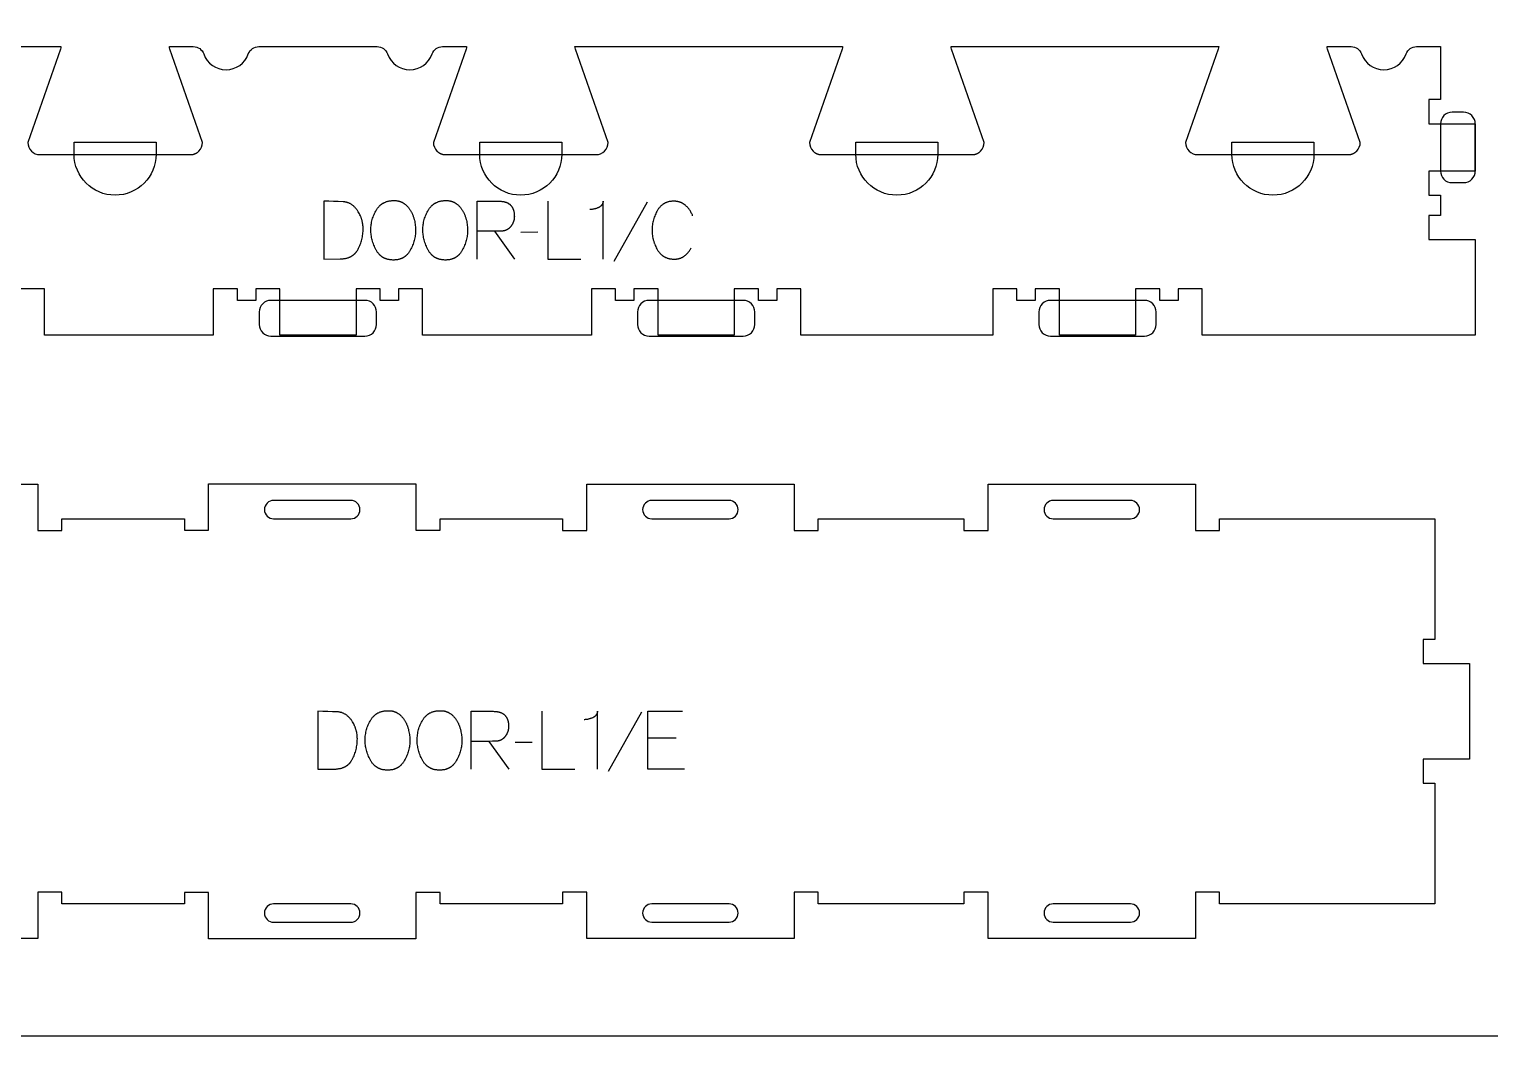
# Model space of a CAD drawing. Extents: x 0 to 4485, y 0 to 8771.
# Drawn here: x 844 to 1600, y 3763 to 4284 of the extents above; entities that cross this region are included whole.
import ezdxf

# ---------------------------------------------------------------- set-up
doc = ezdxf.new("R2010")
doc.units = 0
for name, color, linetype in [('0_SHEET_SPRUCEPLY_2440X122', 1, 'CONTINUOUS'), ('1_ANYTOOL_1MMDEEP_LABELS_S', 2, 'CONTINUOUS'), ('3_ANYTOOL_CUTTHROUGH_INSID', 4, 'CONTINUOUS'), ('4_ANYTOOL_CUTTHROUGH_OUTSI', 5, 'CONTINUOUS'), ('5_ANYTOOL_HALF_MILL_9MM_IN', 3, 'CONTINUOUS')]:
    doc.layers.add(name, color=color, linetype=linetype)

msp = doc.modelspace()

# ---------------------------------------------------------------- linework, layer by layer
at = {"layer": '0_SHEET_SPRUCEPLY_2440X122'}
msp.add_lwpolyline([(371.7, 4982.59), (371.7, 3762.59), (2811.7, 3762.59), (2811.7, 4982.59)], close=True, dxfattribs=at)
at = {"layer": '1_ANYTOOL_1MMDEEP_LABELS_S', "color": 2}
for points in [[(996.21, 4195.02), (996.21, 4165.02), (1004.74, 4165.11), (1005.15, 4165.12), (1005.55, 4165.14), (1005.95, 4165.17), (1006.34, 4165.21), (1006.72, 4165.26), (1007.09, 4165.31), (1007.45, 4165.38), (1007.81, 4165.46), (1008.16, 4165.54), (1008.5, 4165.64), (1008.83, 4165.74), (1009.15, 4165.86), (1009.47, 4165.98), (1009.63, 4166.04), (1009.78, 4166.11), (1009.93, 4166.18), (1010.08, 4166.26), (1010.23, 4166.33), (1010.37, 4166.41), (1010.52, 4166.49), (1010.66, 4166.57), (1010.8, 4166.65), (1010.94, 4166.74), (1011.07, 4166.83), (1011.21, 4166.92), (1011.34, 4167.01), (1011.47, 4167.11), (1011.6, 4167.21), (1011.72, 4167.31), (1011.85, 4167.41), (1011.97, 4167.52), (1012.09, 4167.63), (1012.21, 4167.74), (1012.32, 4167.85), (1012.44, 4167.96), (1012.55, 4168.08), (1012.66, 4168.2), (1012.77, 4168.32), (1012.87, 4168.45), (1012.98, 4168.57), (1013.08, 4168.7), (1013.18, 4168.83), (1013.28, 4168.97), (1013.38, 4169.1), (1013.47, 4169.24), (1013.65, 4169.53), (1013.83, 4169.82), (1014, 4170.12), (1014.31, 4170.74), (1014.61, 4171.37), (1014.88, 4172), (1015.14, 4172.63), (1015.37, 4173.28), (1015.59, 4173.92), (1015.78, 4174.58), (1015.96, 4175.24), (1016.11, 4175.9), (1016.24, 4176.57), (1016.35, 4177.25), (1016.45, 4177.93), (1016.52, 4178.61), (1016.57, 4179.31), (1016.6, 4180.01), (1016.61, 4180.71), (1016.6, 4181.31), (1016.57, 4181.9), (1016.52, 4182.48), (1016.45, 4183.06), (1016.37, 4183.64), (1016.32, 4183.92), (1016.26, 4184.2), (1016.2, 4184.48), (1016.13, 4184.76), (1016.06, 4185.04), (1015.99, 4185.32), (1015.91, 4185.59), (1015.82, 4185.87), (1015.73, 4186.14), (1015.64, 4186.41), (1015.54, 4186.68), (1015.43, 4186.95), (1015.33, 4187.21), (1015.21, 4187.48), (1014.97, 4188), (1014.71, 4188.52), (1014.43, 4189.03), (1014.12, 4189.54), (1013.93, 4189.85), (1013.73, 4190.14), (1013.53, 4190.43), (1013.33, 4190.71), (1013.12, 4190.98), (1012.91, 4191.24), (1012.69, 4191.49), (1012.47, 4191.73), (1012.25, 4191.96), (1012.03, 4192.18), (1011.8, 4192.4), (1011.57, 4192.6), (1011.33, 4192.8), (1011.09, 4192.98), (1010.85, 4193.16), (1010.6, 4193.33), (1010.36, 4193.48), (1010.1, 4193.63), (1009.85, 4193.77), (1009.59, 4193.9), (1009.33, 4194.02), (1009.06, 4194.14), (1008.79, 4194.24), (1008.52, 4194.33), (1008.24, 4194.42), (1007.96, 4194.49), (1007.68, 4194.56), (1007.4, 4194.61), (1007.11, 4194.66), (1006.81, 4194.7), (1006.52, 4194.73), (1006.22, 4194.75), (1003.78, 4194.85), (1001.3, 4194.93), (998.78, 4194.99)], [(1032.68, 4195.37), (1033.05, 4195.36), (1033.42, 4195.34), (1033.77, 4195.32), (1034.13, 4195.28), (1034.3, 4195.25), (1034.47, 4195.22), (1034.64, 4195.19), (1034.8, 4195.16), (1034.97, 4195.12), (1035.13, 4195.08), (1035.3, 4195.04), (1035.46, 4195), (1035.61, 4194.95), (1035.77, 4194.9), (1035.93, 4194.85), (1036.08, 4194.79), (1036.23, 4194.73), (1036.38, 4194.67), (1036.53, 4194.6), (1036.68, 4194.54), (1036.82, 4194.47), (1036.96, 4194.39), (1037.1, 4194.32), (1037.24, 4194.24), (1037.38, 4194.15), (1037.52, 4194.07), (1037.65, 4193.98), (1037.78, 4193.89), (1038.04, 4193.7), (1038.29, 4193.51), (1038.54, 4193.31), (1038.78, 4193.1), (1039.02, 4192.89), (1039.25, 4192.67), (1039.48, 4192.44), (1039.69, 4192.21), (1039.91, 4191.98), (1040.11, 4191.73), (1040.31, 4191.48), (1040.51, 4191.23), (1040.7, 4190.96), (1040.88, 4190.69), (1041.06, 4190.42), (1041.23, 4190.14), (1041.4, 4189.85), (1041.56, 4189.56), (1041.71, 4189.27), (1041.86, 4188.97), (1042, 4188.67), (1042.14, 4188.37), (1042.27, 4188.06), (1042.4, 4187.75), (1042.52, 4187.43), (1042.63, 4187.12), (1042.74, 4186.79), (1042.85, 4186.47), (1042.94, 4186.14), (1043.04, 4185.8), (1043.12, 4185.47), (1043.2, 4185.12), (1043.35, 4184.44), (1043.47, 4183.77), (1043.58, 4183.1), (1043.67, 4182.44), (1043.74, 4181.78), (1043.79, 4181.13), (1043.81, 4180.49), (1043.82, 4179.85), (1043.81, 4179.22), (1043.78, 4178.58), (1043.73, 4177.94), (1043.65, 4177.3), (1043.55, 4176.67), (1043.44, 4176.03), (1043.3, 4175.39), (1043.13, 4174.75), (1042.95, 4174.12), (1042.74, 4173.48), (1042.52, 4172.84), (1042.27, 4172.2), (1042, 4171.57), (1041.71, 4170.93), (1041.39, 4170.29), (1041.06, 4169.65), (1040.88, 4169.34), (1040.7, 4169.04), (1040.51, 4168.74), (1040.32, 4168.46), (1040.12, 4168.18), (1039.91, 4167.92), (1039.7, 4167.67), (1039.48, 4167.42), (1039.37, 4167.3), (1039.25, 4167.19), (1039.14, 4167.07), (1039.02, 4166.96), (1038.9, 4166.86), (1038.78, 4166.75), (1038.66, 4166.65), (1038.54, 4166.55), (1038.41, 4166.45), (1038.29, 4166.35), (1038.16, 4166.26), (1038.03, 4166.17), (1037.9, 4166.08), (1037.77, 4165.99), (1037.63, 4165.91), (1037.5, 4165.83), (1037.36, 4165.75), (1037.22, 4165.67), (1037.08, 4165.6), (1036.94, 4165.53), (1036.8, 4165.46), (1036.65, 4165.4), (1036.51, 4165.33), (1036.36, 4165.27), (1036.21, 4165.21), (1036.06, 4165.16), (1035.9, 4165.1), (1035.75, 4165.05), (1035.44, 4164.96), (1035.12, 4164.87), (1034.79, 4164.8), (1034.46, 4164.73), (1034.12, 4164.68), (1033.78, 4164.63), (1033.43, 4164.6), (1033.07, 4164.57), (1032.71, 4164.56), (1032.34, 4164.55), (1031.96, 4164.56), (1031.58, 4164.57), (1031.21, 4164.6), (1030.85, 4164.63), (1030.49, 4164.68), (1030.14, 4164.74), (1029.8, 4164.8), (1029.47, 4164.88), (1029.14, 4164.96), (1028.81, 4165.06), (1028.66, 4165.11), (1028.5, 4165.17), (1028.34, 4165.22), (1028.19, 4165.28), (1028.04, 4165.34), (1027.89, 4165.41), (1027.74, 4165.48), (1027.59, 4165.55), (1027.45, 4165.62), (1027.3, 4165.69), (1027.16, 4165.77), (1027.02, 4165.85), (1026.88, 4165.93), (1026.74, 4166.02), (1026.61, 4166.1), (1026.47, 4166.19), (1026.34, 4166.29), (1026.21, 4166.38), (1026.08, 4166.48), (1025.96, 4166.58), (1025.83, 4166.68), (1025.71, 4166.79), (1025.58, 4166.89), (1025.46, 4167), (1025.34, 4167.12), (1025.23, 4167.23), (1025.11, 4167.35), (1025, 4167.47), (1024.89, 4167.59), (1024.78, 4167.72), (1024.56, 4167.98), (1024.35, 4168.25), (1024.15, 4168.52), (1023.95, 4168.81), (1023.76, 4169.11), (1023.58, 4169.42), (1023.4, 4169.74), (1023.07, 4170.39), (1022.75, 4171.04), (1022.46, 4171.69), (1022.19, 4172.33), (1021.94, 4172.98), (1021.72, 4173.63), (1021.51, 4174.28), (1021.33, 4174.94), (1021.17, 4175.59), (1021.03, 4176.24), (1020.91, 4176.89), (1020.81, 4177.54), (1020.74, 4178.19), (1020.68, 4178.85), (1020.65, 4179.5), (1020.64, 4180.15), (1020.65, 4180.85), (1020.68, 4181.53), (1020.74, 4182.22), (1020.82, 4182.89), (1020.92, 4183.56), (1021.05, 4184.23), (1021.19, 4184.89), (1021.36, 4185.54), (1021.55, 4186.18), (1021.77, 4186.82), (1022.01, 4187.46), (1022.27, 4188.09), (1022.55, 4188.71), (1022.85, 4189.33), (1023.18, 4189.94), (1023.53, 4190.55), (1023.72, 4190.84), (1023.91, 4191.13), (1024.1, 4191.41), (1024.31, 4191.68), (1024.52, 4191.94), (1024.73, 4192.18), (1024.96, 4192.43), (1025.19, 4192.66), (1025.31, 4192.77), (1025.42, 4192.88), (1025.55, 4192.98), (1025.67, 4193.09), (1025.79, 4193.19), (1025.92, 4193.29), (1026.05, 4193.39), (1026.17, 4193.48), (1026.3, 4193.58), (1026.44, 4193.67), (1026.57, 4193.76), (1026.71, 4193.84), (1026.84, 4193.93), (1026.98, 4194.01), (1027.12, 4194.09), (1027.27, 4194.16), (1027.41, 4194.24), (1027.55, 4194.31), (1027.85, 4194.44), (1028.15, 4194.57), (1028.46, 4194.69), (1028.78, 4194.8), (1029.1, 4194.9), (1029.43, 4194.99), (1029.76, 4195.07), (1030.1, 4195.14), (1030.45, 4195.2), (1030.81, 4195.25), (1031.17, 4195.29), (1031.54, 4195.33), (1031.91, 4195.35), (1032.29, 4195.36)], [(1059.64, 4195.37), (1060.01, 4195.36), (1060.37, 4195.34), (1060.73, 4195.32), (1061.08, 4195.28), (1061.25, 4195.25), (1061.43, 4195.22), (1061.59, 4195.19), (1061.76, 4195.16), (1061.93, 4195.12), (1062.09, 4195.08), (1062.25, 4195.04), (1062.41, 4195), (1062.57, 4194.95), (1062.73, 4194.9), (1062.88, 4194.85), (1063.04, 4194.79), (1063.19, 4194.73), (1063.34, 4194.67), (1063.49, 4194.6), (1063.63, 4194.54), (1063.78, 4194.47), (1063.92, 4194.39), (1064.06, 4194.32), (1064.2, 4194.24), (1064.34, 4194.15), (1064.47, 4194.07), (1064.61, 4193.98), (1064.74, 4193.89), (1065, 4193.7), (1065.25, 4193.51), (1065.5, 4193.31), (1065.74, 4193.1), (1065.98, 4192.89), (1066.21, 4192.67), (1066.43, 4192.44), (1066.65, 4192.21), (1066.86, 4191.98), (1067.07, 4191.73), (1067.27, 4191.48), (1067.47, 4191.23), (1067.66, 4190.96), (1067.84, 4190.69), (1068.02, 4190.42), (1068.19, 4190.14), (1068.35, 4189.85), (1068.51, 4189.56), (1068.67, 4189.27), (1068.82, 4188.97), (1068.96, 4188.67), (1069.1, 4188.37), (1069.23, 4188.06), (1069.36, 4187.75), (1069.48, 4187.43), (1069.59, 4187.12), (1069.7, 4186.79), (1069.8, 4186.47), (1069.9, 4186.14), (1069.99, 4185.8), (1070.08, 4185.47), (1070.16, 4185.12), (1070.31, 4184.44), (1070.43, 4183.77), (1070.54, 4183.1), (1070.63, 4182.44), (1070.69, 4181.78), (1070.74, 4181.13), (1070.77, 4180.49), (1070.78, 4179.85), (1070.77, 4179.22), (1070.74, 4178.58), (1070.68, 4177.94), (1070.61, 4177.3), (1070.51, 4176.67), (1070.39, 4176.03), (1070.25, 4175.39), (1070.09, 4174.75), (1069.91, 4174.12), (1069.7, 4173.48), (1069.47, 4172.84), (1069.23, 4172.2), (1068.96, 4171.57), (1068.66, 4170.93), (1068.35, 4170.29), (1068.02, 4169.65), (1067.84, 4169.34), (1067.66, 4169.04), (1067.47, 4168.74), (1067.28, 4168.46), (1067.08, 4168.18), (1066.87, 4167.92), (1066.65, 4167.67), (1066.44, 4167.42), (1066.32, 4167.3), (1066.21, 4167.19), (1066.09, 4167.07), (1065.98, 4166.96), (1065.86, 4166.86), (1065.74, 4166.75), (1065.62, 4166.65), (1065.49, 4166.55), (1065.37, 4166.45), (1065.24, 4166.35), (1065.12, 4166.26), (1064.99, 4166.17), (1064.86, 4166.08), (1064.72, 4165.99), (1064.59, 4165.91), (1064.45, 4165.83), (1064.32, 4165.75), (1064.18, 4165.67), (1064.04, 4165.6), (1063.9, 4165.53), (1063.75, 4165.46), (1063.61, 4165.4), (1063.46, 4165.33), (1063.31, 4165.27), (1063.16, 4165.21), (1063.01, 4165.16), (1062.86, 4165.1), (1062.71, 4165.05), (1062.39, 4164.96), (1062.07, 4164.87), (1061.75, 4164.8), (1061.42, 4164.73), (1061.08, 4164.68), (1060.73, 4164.63), (1060.38, 4164.6), (1060.03, 4164.57), (1059.66, 4164.56), (1059.3, 4164.55), (1058.91, 4164.56), (1058.54, 4164.57), (1058.17, 4164.6), (1057.81, 4164.63), (1057.45, 4164.68), (1057.1, 4164.74), (1056.76, 4164.8), (1056.42, 4164.88), (1056.09, 4164.96), (1055.77, 4165.06), (1055.61, 4165.11), (1055.46, 4165.17), (1055.3, 4165.22), (1055.15, 4165.28), (1054.99, 4165.34), (1054.84, 4165.41), (1054.69, 4165.48), (1054.55, 4165.55), (1054.4, 4165.62), (1054.26, 4165.69), (1054.12, 4165.77), (1053.98, 4165.85), (1053.84, 4165.93), (1053.7, 4166.02), (1053.56, 4166.1), (1053.43, 4166.19), (1053.3, 4166.29), (1053.17, 4166.38), (1053.04, 4166.48), (1052.91, 4166.58), (1052.79, 4166.68), (1052.66, 4166.79), (1052.54, 4166.89), (1052.42, 4167), (1052.3, 4167.12), (1052.18, 4167.23), (1052.07, 4167.35), (1051.95, 4167.47), (1051.84, 4167.59), (1051.73, 4167.72), (1051.52, 4167.98), (1051.31, 4168.25), (1051.1, 4168.52), (1050.91, 4168.81), (1050.72, 4169.11), (1050.54, 4169.42), (1050.36, 4169.74), (1050.03, 4170.39), (1049.71, 4171.04), (1049.42, 4171.69), (1049.15, 4172.33), (1048.9, 4172.98), (1048.68, 4173.63), (1048.47, 4174.28), (1048.29, 4174.94), (1048.12, 4175.59), (1047.98, 4176.24), (1047.87, 4176.89), (1047.77, 4177.54), (1047.69, 4178.19), (1047.64, 4178.85), (1047.61, 4179.5), (1047.6, 4180.15), (1047.61, 4180.85), (1047.64, 4181.53), (1047.7, 4182.22), (1047.78, 4182.89), (1047.88, 4183.56), (1048, 4184.23), (1048.15, 4184.89), (1048.32, 4185.54), (1048.51, 4186.18), (1048.73, 4186.82), (1048.96, 4187.46), (1049.22, 4188.09), (1049.51, 4188.71), (1049.81, 4189.33), (1050.14, 4189.94), (1050.49, 4190.55), (1050.67, 4190.84), (1050.86, 4191.13), (1051.06, 4191.41), (1051.26, 4191.68), (1051.47, 4191.94), (1051.69, 4192.18), (1051.92, 4192.43), (1052.15, 4192.66), (1052.26, 4192.77), (1052.38, 4192.88), (1052.5, 4192.98), (1052.63, 4193.09), (1052.75, 4193.19), (1052.87, 4193.29), (1053, 4193.39), (1053.13, 4193.48), (1053.26, 4193.58), (1053.39, 4193.67), (1053.53, 4193.76), (1053.66, 4193.84), (1053.8, 4193.93), (1053.94, 4194.01), (1054.08, 4194.09), (1054.22, 4194.16), (1054.37, 4194.24), (1054.51, 4194.31), (1054.81, 4194.44), (1055.11, 4194.57), (1055.42, 4194.69), (1055.73, 4194.8), (1056.06, 4194.9), (1056.38, 4194.99), (1056.72, 4195.07), (1057.06, 4195.14), (1057.41, 4195.2), (1057.77, 4195.25), (1058.13, 4195.29), (1058.49, 4195.33), (1058.87, 4195.35), (1059.25, 4195.36)], [(993.24, 3930.71), (993.24, 3900.71), (1001.77, 3900.79), (1002.18, 3900.8), (1002.58, 3900.82), (1002.98, 3900.85), (1003.37, 3900.89), (1003.75, 3900.94), (1004.12, 3901), (1004.48, 3901.06), (1004.84, 3901.14), (1005.19, 3901.22), (1005.53, 3901.32), (1005.86, 3901.42), (1006.18, 3901.54), (1006.5, 3901.66), (1006.66, 3901.73), (1006.81, 3901.8), (1006.96, 3901.87), (1007.11, 3901.94), (1007.26, 3902.01), (1007.4, 3902.09), (1007.55, 3902.17), (1007.69, 3902.25), (1007.83, 3902.34), (1007.97, 3902.42), (1008.1, 3902.51), (1008.24, 3902.6), (1008.37, 3902.7), (1008.5, 3902.79), (1008.63, 3902.89), (1008.75, 3902.99), (1008.88, 3903.09), (1009, 3903.2), (1009.12, 3903.31), (1009.24, 3903.42), (1009.35, 3903.53), (1009.47, 3903.65), (1009.58, 3903.76), (1009.69, 3903.88), (1009.8, 3904.01), (1009.9, 3904.13), (1010.01, 3904.26), (1010.11, 3904.39), (1010.21, 3904.52), (1010.31, 3904.65), (1010.41, 3904.79), (1010.5, 3904.93), (1010.68, 3905.21), (1010.86, 3905.5), (1011.03, 3905.81), (1011.34, 3906.43), (1011.64, 3907.05), (1011.91, 3907.68), (1012.17, 3908.32), (1012.4, 3908.96), (1012.62, 3909.61), (1012.81, 3910.26), (1012.99, 3910.92), (1013.14, 3911.58), (1013.27, 3912.25), (1013.38, 3912.93), (1013.48, 3913.61), (1013.55, 3914.3), (1013.6, 3914.99), (1013.63, 3915.69), (1013.64, 3916.39), (1013.63, 3916.99), (1013.6, 3917.58), (1013.55, 3918.17), (1013.48, 3918.75), (1013.4, 3919.32), (1013.35, 3919.6), (1013.29, 3919.88), (1013.23, 3920.17), (1013.16, 3920.45), (1013.09, 3920.72), (1013.02, 3921), (1012.94, 3921.28), (1012.85, 3921.55), (1012.76, 3921.82), (1012.67, 3922.09), (1012.57, 3922.36), (1012.46, 3922.63), (1012.36, 3922.89), (1012.24, 3923.16), (1012, 3923.68), (1011.74, 3924.2), (1011.45, 3924.72), (1011.15, 3925.22), (1010.96, 3925.53), (1010.76, 3925.82), (1010.56, 3926.11), (1010.36, 3926.39), (1010.15, 3926.66), (1009.94, 3926.92), (1009.72, 3927.17), (1009.5, 3927.41), (1009.28, 3927.64), (1009.06, 3927.87), (1008.83, 3928.08), (1008.6, 3928.28), (1008.36, 3928.48), (1008.12, 3928.67), (1007.88, 3928.84), (1007.63, 3929.01), (1007.39, 3929.17), (1007.13, 3929.32), (1006.88, 3929.46), (1006.62, 3929.59), (1006.36, 3929.71), (1006.09, 3929.82), (1005.82, 3929.92), (1005.55, 3930.02), (1005.27, 3930.1), (1004.99, 3930.17), (1004.71, 3930.24), (1004.43, 3930.3), (1004.14, 3930.34), (1003.84, 3930.38), (1003.55, 3930.41), (1003.25, 3930.43), (1000.81, 3930.53), (998.33, 3930.62), (995.81, 3930.67)], [(1029.71, 3931.05), (1030.08, 3931.04), (1030.45, 3931.03), (1030.8, 3931), (1031.15, 3930.96), (1031.33, 3930.93), (1031.5, 3930.91), (1031.67, 3930.88), (1031.83, 3930.84), (1032, 3930.81), (1032.16, 3930.77), (1032.33, 3930.73), (1032.49, 3930.68), (1032.64, 3930.63), (1032.8, 3930.58), (1032.96, 3930.53), (1033.11, 3930.47), (1033.26, 3930.41), (1033.41, 3930.35), (1033.56, 3930.29), (1033.7, 3930.22), (1033.85, 3930.15), (1033.99, 3930.07), (1034.13, 3930), (1034.27, 3929.92), (1034.41, 3929.84), (1034.55, 3929.75), (1034.68, 3929.66), (1034.81, 3929.57), (1035.07, 3929.38), (1035.32, 3929.19), (1035.57, 3928.99), (1035.81, 3928.78), (1036.05, 3928.57), (1036.28, 3928.35), (1036.51, 3928.13), (1036.72, 3927.9), (1036.94, 3927.66), (1037.14, 3927.41), (1037.34, 3927.16), (1037.54, 3926.91), (1037.73, 3926.65), (1037.91, 3926.38), (1038.09, 3926.1), (1038.26, 3925.82), (1038.43, 3925.54), (1038.59, 3925.25), (1038.74, 3924.95), (1038.89, 3924.66), (1039.03, 3924.36), (1039.17, 3924.05), (1039.3, 3923.74), (1039.43, 3923.43), (1039.55, 3923.12), (1039.66, 3922.8), (1039.77, 3922.48), (1039.88, 3922.15), (1039.97, 3921.82), (1040.07, 3921.49), (1040.15, 3921.15), (1040.23, 3920.81), (1040.38, 3920.13), (1040.5, 3919.45), (1040.61, 3918.78), (1040.7, 3918.12), (1040.77, 3917.46), (1040.82, 3916.81), (1040.84, 3916.17), (1040.85, 3915.54), (1040.84, 3914.9), (1040.81, 3914.26), (1040.76, 3913.62), (1040.68, 3912.99), (1040.58, 3912.35), (1040.47, 3911.71), (1040.32, 3911.07), (1040.16, 3910.44), (1039.98, 3909.8), (1039.77, 3909.16), (1039.55, 3908.52), (1039.3, 3907.89), (1039.03, 3907.25), (1038.74, 3906.61), (1038.42, 3905.97), (1038.09, 3905.34), (1037.91, 3905.02), (1037.73, 3904.72), (1037.54, 3904.42), (1037.35, 3904.14), (1037.15, 3903.87), (1036.94, 3903.6), (1036.73, 3903.35), (1036.51, 3903.1), (1036.4, 3902.99), (1036.28, 3902.87), (1036.17, 3902.76), (1036.05, 3902.65), (1035.93, 3902.54), (1035.81, 3902.43), (1035.69, 3902.33), (1035.57, 3902.23), (1035.44, 3902.13), (1035.32, 3902.03), (1035.19, 3901.94), (1035.06, 3901.85), (1034.93, 3901.76), (1034.8, 3901.68), (1034.66, 3901.59), (1034.53, 3901.51), (1034.39, 3901.43), (1034.25, 3901.36), (1034.11, 3901.28), (1033.97, 3901.21), (1033.83, 3901.14), (1033.68, 3901.08), (1033.54, 3901.01), (1033.39, 3900.95), (1033.24, 3900.89), (1033.09, 3900.84), (1032.93, 3900.79), (1032.78, 3900.73), (1032.47, 3900.64), (1032.15, 3900.55), (1031.82, 3900.48), (1031.49, 3900.42), (1031.15, 3900.36), (1030.81, 3900.32), (1030.46, 3900.28), (1030.1, 3900.26), (1029.74, 3900.24), (1029.37, 3900.24), (1028.99, 3900.24), (1028.61, 3900.26), (1028.24, 3900.28), (1027.88, 3900.32), (1027.52, 3900.36), (1027.17, 3900.42), (1026.83, 3900.48), (1026.5, 3900.56), (1026.17, 3900.65), (1025.84, 3900.74), (1025.69, 3900.79), (1025.53, 3900.85), (1025.37, 3900.91), (1025.22, 3900.97), (1025.07, 3901.03), (1024.92, 3901.09), (1024.77, 3901.16), (1024.62, 3901.23), (1024.47, 3901.3), (1024.33, 3901.38), (1024.19, 3901.45), (1024.05, 3901.53), (1023.91, 3901.61), (1023.77, 3901.7), (1023.64, 3901.79), (1023.5, 3901.88), (1023.37, 3901.97), (1023.24, 3902.06), (1023.11, 3902.16), (1022.98, 3902.26), (1022.86, 3902.36), (1022.74, 3902.47), (1022.61, 3902.58), (1022.49, 3902.69), (1022.37, 3902.8), (1022.26, 3902.92), (1022.14, 3903.03), (1022.03, 3903.15), (1021.92, 3903.28), (1021.8, 3903.4), (1021.59, 3903.66), (1021.38, 3903.93), (1021.18, 3904.21), (1020.98, 3904.5), (1020.79, 3904.79), (1020.61, 3905.1), (1020.43, 3905.42), (1020.1, 3906.07), (1019.78, 3906.72), (1019.49, 3907.37), (1019.22, 3908.02), (1018.97, 3908.67), (1018.75, 3909.32), (1018.54, 3909.97), (1018.36, 3910.62), (1018.2, 3911.27), (1018.06, 3911.92), (1017.94, 3912.57), (1017.84, 3913.22), (1017.77, 3913.88), (1017.71, 3914.53), (1017.68, 3915.18), (1017.67, 3915.84), (1017.68, 3916.53), (1017.71, 3917.22), (1017.77, 3917.9), (1017.85, 3918.58), (1017.95, 3919.25), (1018.08, 3919.91), (1018.22, 3920.57), (1018.39, 3921.22), (1018.58, 3921.87), (1018.8, 3922.51), (1019.04, 3923.14), (1019.3, 3923.77), (1019.58, 3924.39), (1019.88, 3925.01), (1020.21, 3925.62), (1020.56, 3926.23), (1020.75, 3926.53), (1020.94, 3926.81), (1021.13, 3927.09), (1021.34, 3927.36), (1021.55, 3927.62), (1021.76, 3927.87), (1021.99, 3928.11), (1022.22, 3928.34), (1022.34, 3928.45), (1022.45, 3928.56), (1022.58, 3928.67), (1022.7, 3928.77), (1022.82, 3928.87), (1022.95, 3928.97), (1023.07, 3929.07), (1023.2, 3929.17), (1023.33, 3929.26), (1023.47, 3929.35), (1023.6, 3929.44), (1023.74, 3929.53), (1023.87, 3929.61), (1024.01, 3929.69), (1024.15, 3929.77), (1024.3, 3929.85), (1024.44, 3929.92), (1024.58, 3929.99), (1024.88, 3930.13), (1025.18, 3930.25), (1025.49, 3930.37), (1025.81, 3930.48), (1026.13, 3930.58), (1026.46, 3930.67), (1026.79, 3930.75), (1027.13, 3930.82), (1027.48, 3930.88), (1027.84, 3930.93), (1028.2, 3930.98), (1028.57, 3931.01), (1028.94, 3931.03), (1029.32, 3931.05)], [(1056.67, 3931.05), (1057.04, 3931.04), (1057.4, 3931.03), (1057.76, 3931), (1058.11, 3930.96), (1058.28, 3930.93), (1058.46, 3930.91), (1058.62, 3930.88), (1058.79, 3930.84), (1058.96, 3930.81), (1059.12, 3930.77), (1059.28, 3930.73), (1059.44, 3930.68), (1059.6, 3930.63), (1059.76, 3930.58), (1059.91, 3930.53), (1060.07, 3930.47), (1060.22, 3930.41), (1060.37, 3930.35), (1060.52, 3930.29), (1060.66, 3930.22), (1060.81, 3930.15), (1060.95, 3930.07), (1061.09, 3930), (1061.23, 3929.92), (1061.37, 3929.84), (1061.5, 3929.75), (1061.64, 3929.66), (1061.77, 3929.57), (1062.03, 3929.38), (1062.28, 3929.19), (1062.53, 3928.99), (1062.77, 3928.78), (1063.01, 3928.57), (1063.24, 3928.35), (1063.46, 3928.13), (1063.68, 3927.9), (1063.89, 3927.66), (1064.1, 3927.41), (1064.3, 3927.16), (1064.5, 3926.91), (1064.69, 3926.65), (1064.87, 3926.38), (1065.05, 3926.1), (1065.22, 3925.82), (1065.38, 3925.54), (1065.54, 3925.25), (1065.7, 3924.95), (1065.85, 3924.66), (1065.99, 3924.36), (1066.13, 3924.05), (1066.26, 3923.74), (1066.39, 3923.43), (1066.51, 3923.12), (1066.62, 3922.8), (1066.73, 3922.48), (1066.83, 3922.15), (1066.93, 3921.82), (1067.02, 3921.49), (1067.11, 3921.15), (1067.19, 3920.81), (1067.34, 3920.13), (1067.46, 3919.45), (1067.57, 3918.78), (1067.66, 3918.12), (1067.72, 3917.46), (1067.77, 3916.81), (1067.8, 3916.17), (1067.81, 3915.54), (1067.8, 3914.9), (1067.77, 3914.26), (1067.71, 3913.62), (1067.64, 3912.99), (1067.54, 3912.35), (1067.42, 3911.71), (1067.28, 3911.07), (1067.12, 3910.44), (1066.94, 3909.8), (1066.73, 3909.16), (1066.5, 3908.52), (1066.26, 3907.89), (1065.99, 3907.25), (1065.69, 3906.61), (1065.38, 3905.97), (1065.05, 3905.34), (1064.87, 3905.02), (1064.69, 3904.72), (1064.5, 3904.42), (1064.31, 3904.14), (1064.11, 3903.87), (1063.9, 3903.6), (1063.68, 3903.35), (1063.47, 3903.1), (1063.35, 3902.99), (1063.24, 3902.87), (1063.12, 3902.76), (1063.01, 3902.65), (1062.89, 3902.54), (1062.77, 3902.43), (1062.65, 3902.33), (1062.52, 3902.23), (1062.4, 3902.13), (1062.27, 3902.03), (1062.15, 3901.94), (1062.02, 3901.85), (1061.89, 3901.76), (1061.75, 3901.68), (1061.62, 3901.59), (1061.48, 3901.51), (1061.35, 3901.43), (1061.21, 3901.36), (1061.07, 3901.28), (1060.93, 3901.21), (1060.78, 3901.14), (1060.64, 3901.08), (1060.49, 3901.01), (1060.34, 3900.95), (1060.19, 3900.89), (1060.04, 3900.84), (1059.89, 3900.79), (1059.74, 3900.73), (1059.42, 3900.64), (1059.1, 3900.55), (1058.78, 3900.48), (1058.45, 3900.42), (1058.11, 3900.36), (1057.76, 3900.32), (1057.41, 3900.28), (1057.06, 3900.26), (1056.69, 3900.24), (1056.33, 3900.24), (1055.94, 3900.24), (1055.57, 3900.26), (1055.2, 3900.28), (1054.84, 3900.32), (1054.48, 3900.36), (1054.13, 3900.42), (1053.79, 3900.48), (1053.45, 3900.56), (1053.12, 3900.65), (1052.8, 3900.74), (1052.64, 3900.79), (1052.49, 3900.85), (1052.33, 3900.91), (1052.18, 3900.97), (1052.02, 3901.03), (1051.87, 3901.09), (1051.72, 3901.16), (1051.58, 3901.23), (1051.43, 3901.3), (1051.29, 3901.38), (1051.15, 3901.45), (1051.01, 3901.53), (1050.87, 3901.61), (1050.73, 3901.7), (1050.59, 3901.79), (1050.46, 3901.88), (1050.33, 3901.97), (1050.2, 3902.06), (1050.07, 3902.16), (1049.94, 3902.26), (1049.82, 3902.36), (1049.69, 3902.47), (1049.57, 3902.58), (1049.45, 3902.69), (1049.33, 3902.8), (1049.21, 3902.92), (1049.1, 3903.03), (1048.98, 3903.15), (1048.87, 3903.28), (1048.76, 3903.4), (1048.55, 3903.66), (1048.34, 3903.93), (1048.13, 3904.21), (1047.94, 3904.5), (1047.75, 3904.79), (1047.57, 3905.1), (1047.39, 3905.42), (1047.05, 3906.07), (1046.74, 3906.72), (1046.45, 3907.37), (1046.18, 3908.02), (1045.93, 3908.67), (1045.71, 3909.32), (1045.5, 3909.97), (1045.32, 3910.62), (1045.15, 3911.27), (1045.01, 3911.92), (1044.9, 3912.57), (1044.8, 3913.22), (1044.72, 3913.88), (1044.67, 3914.53), (1044.64, 3915.18), (1044.63, 3915.84), (1044.64, 3916.53), (1044.67, 3917.22), (1044.73, 3917.9), (1044.81, 3918.58), (1044.91, 3919.25), (1045.03, 3919.91), (1045.18, 3920.57), (1045.35, 3921.22), (1045.54, 3921.87), (1045.76, 3922.51), (1045.99, 3923.14), (1046.25, 3923.77), (1046.54, 3924.39), (1046.84, 3925.01), (1047.17, 3925.62), (1047.52, 3926.23), (1047.7, 3926.53), (1047.89, 3926.81), (1048.09, 3927.09), (1048.29, 3927.36), (1048.5, 3927.62), (1048.72, 3927.87), (1048.94, 3928.11), (1049.17, 3928.34), (1049.29, 3928.45), (1049.41, 3928.56), (1049.53, 3928.67), (1049.65, 3928.77), (1049.78, 3928.87), (1049.9, 3928.97), (1050.03, 3929.07), (1050.16, 3929.17), (1050.29, 3929.26), (1050.42, 3929.35), (1050.56, 3929.44), (1050.69, 3929.53), (1050.83, 3929.61), (1050.97, 3929.69), (1051.11, 3929.77), (1051.25, 3929.85), (1051.4, 3929.92), (1051.54, 3929.99), (1051.84, 3930.13), (1052.14, 3930.25), (1052.45, 3930.37), (1052.76, 3930.48), (1053.09, 3930.58), (1053.41, 3930.67), (1053.75, 3930.75), (1054.09, 3930.82), (1054.44, 3930.88), (1054.79, 3930.93), (1055.16, 3930.98), (1055.52, 3931.01), (1055.9, 3931.03), (1056.28, 3931.05)]]:
    msp.add_lwpolyline(points, close=True, dxfattribs=at)
for points in [[(1075.67, 4165.02), (1075.67, 4195.02), (1087.02, 4195.02), (1087.51, 4195.02), (1087.99, 4194.99), (1088.22, 4194.98), (1088.45, 4194.96), (1088.67, 4194.93), (1088.89, 4194.9), (1089.11, 4194.87), (1089.32, 4194.83), (1089.53, 4194.79), (1089.73, 4194.75), (1089.93, 4194.7), (1090.13, 4194.65), (1090.32, 4194.59), (1090.51, 4194.53), (1090.7, 4194.47), (1090.88, 4194.4), (1091.05, 4194.33), (1091.23, 4194.26), (1091.4, 4194.18), (1091.56, 4194.1), (1091.72, 4194.01), (1091.88, 4193.92), (1092.04, 4193.83), (1092.19, 4193.73), (1092.33, 4193.63), (1092.47, 4193.52), (1092.61, 4193.41), (1092.75, 4193.3), (1092.88, 4193.18), (1093, 4193.06), (1093.13, 4192.94), (1093.24, 4192.81), (1093.36, 4192.68), (1093.47, 4192.54), (1093.58, 4192.4), (1093.68, 4192.26), (1093.78, 4192.11), (1093.87, 4191.96), (1093.97, 4191.81), (1094.05, 4191.65), (1094.14, 4191.48), (1094.22, 4191.32), (1094.29, 4191.15), (1094.37, 4190.97), (1094.43, 4190.8), (1094.5, 4190.61), (1094.56, 4190.43), (1094.61, 4190.24), (1094.67, 4190.04), (1094.72, 4189.85), (1094.76, 4189.65), (1094.8, 4189.44), (1094.84, 4189.23), (1094.87, 4189.02), (1094.9, 4188.8), (1094.93, 4188.58), (1094.95, 4188.36), (1094.96, 4188.13), (1094.99, 4187.66), (1095, 4187.18), (1094.99, 4187.01), (1094.99, 4186.83), (1094.98, 4186.66), (1094.97, 4186.48), (1094.95, 4186.31), (1094.93, 4186.14), (1094.91, 4185.97), (1094.88, 4185.8), (1094.85, 4185.63), (1094.82, 4185.46), (1094.79, 4185.29), (1094.75, 4185.13), (1094.7, 4184.96), (1094.66, 4184.8), (1094.6, 4184.63), (1094.55, 4184.47), (1094.49, 4184.31), (1094.43, 4184.15), (1094.37, 4183.99), (1094.3, 4183.83), (1094.23, 4183.67), (1094.15, 4183.52), (1094.08, 4183.36), (1094, 4183.2), (1093.91, 4183.05), (1093.82, 4182.9), (1093.73, 4182.74), (1093.63, 4182.59), (1093.53, 4182.44), (1093.43, 4182.29), (1093.33, 4182.14), (1093.22, 4182), (1093.1, 4181.85), (1092.99, 4181.71), (1092.87, 4181.57), (1092.75, 4181.44), (1092.63, 4181.32), (1092.51, 4181.19), (1092.38, 4181.07), (1092.25, 4180.96), (1092.12, 4180.85), (1091.99, 4180.75), (1091.85, 4180.64), (1091.71, 4180.55), (1091.57, 4180.46), (1091.43, 4180.37), (1091.28, 4180.29), (1091.13, 4180.21), (1090.98, 4180.13), (1090.83, 4180.06), (1090.67, 4180), (1090.52, 4179.94), (1090.36, 4179.88), (1090.19, 4179.83), (1090.03, 4179.78), (1089.86, 4179.74), (1089.69, 4179.7), (1089.52, 4179.67), (1089.35, 4179.64), (1089.17, 4179.61), (1088.99, 4179.59), (1088.81, 4179.57), (1088.62, 4179.56), (1086.7, 4179.49), (1084.67, 4179.47), (1075.71, 4179.47)], [(1112.27, 4195.02), (1112.27, 4165.02), (1129.37, 4165.02)], [(1141.07, 4165.02), (1141.07, 4195.07), (1141.05, 4194.92), (1141.02, 4194.77), (1140.99, 4194.62), (1140.96, 4194.48), (1140.92, 4194.34), (1140.88, 4194.2), (1140.84, 4194.07), (1140.79, 4193.94), (1140.74, 4193.81), (1140.68, 4193.69), (1140.65, 4193.62), (1140.62, 4193.56), (1140.59, 4193.5), (1140.56, 4193.44), (1140.53, 4193.38), (1140.49, 4193.33), (1140.46, 4193.27), (1140.42, 4193.21), (1140.38, 4193.16), (1140.34, 4193.1), (1140.3, 4193.05), (1140.26, 4192.99), (1140.22, 4192.94), (1140.18, 4192.89), (1140.14, 4192.84), (1140.09, 4192.79), (1140.05, 4192.74), (1140, 4192.69), (1139.95, 4192.64), (1139.91, 4192.59), (1139.86, 4192.54), (1139.81, 4192.5), (1139.7, 4192.41), (1139.6, 4192.32), (1139.48, 4192.24), (1139.37, 4192.15), (1139.25, 4192.07), (1139.13, 4192), (1139, 4191.92), (1138.87, 4191.85), (1138.73, 4191.79), (1138.6, 4191.72), (1138.45, 4191.66), (1138.16, 4191.54), (1137.88, 4191.43), (1137.59, 4191.33), (1137.31, 4191.24), (1137.03, 4191.15), (1136.75, 4191.07), (1136.48, 4191), (1136.2, 4190.94), (1135.93, 4190.88), (1135.66, 4190.83), (1135.39, 4190.79), (1135.13, 4190.76), (1134.86, 4190.73), (1134.6, 4190.71), (1134.34, 4190.7), (1134.08, 4190.7)], [(1163.78, 4194.55), (1146.6, 4163.78)], [(1187.4, 4187.52), (1187.24, 4187.93), (1187.07, 4188.32), (1186.89, 4188.71), (1186.7, 4189.08), (1186.5, 4189.45), (1186.29, 4189.81), (1186.07, 4190.16), (1185.84, 4190.5), (1185.6, 4190.83), (1185.35, 4191.15), (1185.09, 4191.47), (1184.82, 4191.77), (1184.54, 4192.07), (1184.25, 4192.36), (1183.95, 4192.63), (1183.65, 4192.9), (1183.49, 4193.03), (1183.33, 4193.16), (1183.17, 4193.28), (1183, 4193.4), (1182.84, 4193.51), (1182.67, 4193.62), (1182.5, 4193.73), (1182.32, 4193.83), (1182.15, 4193.93), (1181.97, 4194.02), (1181.79, 4194.11), (1181.61, 4194.2), (1181.43, 4194.28), (1181.24, 4194.35), (1181.06, 4194.43), (1180.87, 4194.49), (1180.67, 4194.56), (1180.48, 4194.62), (1180.28, 4194.67), (1180.08, 4194.73), (1179.88, 4194.77), (1179.68, 4194.82), (1179.48, 4194.86), (1179.27, 4194.89), (1179.06, 4194.92), (1178.85, 4194.95), (1178.64, 4194.97), (1178.42, 4194.99), (1178.2, 4195.01), (1177.98, 4195.02), (1177.76, 4195.02), (1177.54, 4195.02), (1177.2, 4195.02), (1176.86, 4195.01), (1176.53, 4194.98), (1176.2, 4194.95), (1175.88, 4194.91), (1175.56, 4194.86), (1175.25, 4194.8), (1174.94, 4194.73), (1174.64, 4194.65), (1174.35, 4194.57), (1174.06, 4194.47), (1173.77, 4194.37), (1173.5, 4194.25), (1173.36, 4194.19), (1173.22, 4194.13), (1173.09, 4194.06), (1172.95, 4193.99), (1172.82, 4193.92), (1172.69, 4193.85), (1172.56, 4193.78), (1172.43, 4193.7), (1172.31, 4193.62), (1172.18, 4193.54), (1172.06, 4193.46), (1171.93, 4193.37), (1171.81, 4193.28), (1171.69, 4193.19), (1171.45, 4193), (1171.22, 4192.81), (1171, 4192.6), (1170.78, 4192.39), (1170.56, 4192.16), (1170.35, 4191.93), (1170.15, 4191.68), (1169.95, 4191.43), (1169.75, 4191.17), (1169.56, 4190.9), (1169.38, 4190.62), (1169.2, 4190.33), (1168.86, 4189.74), (1168.54, 4189.14), (1168.25, 4188.54), (1167.97, 4187.93), (1167.72, 4187.31), (1167.49, 4186.68), (1167.28, 4186.05), (1167.1, 4185.41), (1166.93, 4184.76), (1166.79, 4184.11), (1166.67, 4183.44), (1166.57, 4182.77), (1166.49, 4182.1), (1166.44, 4181.41), (1166.41, 4180.72), (1166.4, 4180.02), (1166.41, 4179.33), (1166.44, 4178.64), (1166.5, 4177.95), (1166.57, 4177.28), (1166.67, 4176.61), (1166.8, 4175.94), (1166.94, 4175.29), (1167.02, 4174.96), (1167.11, 4174.64), (1167.2, 4174.32), (1167.3, 4174), (1167.4, 4173.68), (1167.51, 4173.37), (1167.62, 4173.05), (1167.74, 4172.74), (1168, 4172.12), (1168.28, 4171.51), (1168.58, 4170.91), (1168.9, 4170.31), (1169.25, 4169.72), (1169.43, 4169.43), (1169.61, 4169.15), (1169.81, 4168.88), (1170, 4168.62), (1170.21, 4168.37), (1170.42, 4168.12), (1170.63, 4167.89), (1170.85, 4167.66), (1171.08, 4167.45), (1171.31, 4167.24), (1171.55, 4167.05), (1171.67, 4166.95), (1171.8, 4166.86), (1171.92, 4166.77), (1172.05, 4166.68), (1172.17, 4166.59), (1172.3, 4166.51), (1172.43, 4166.43), (1172.56, 4166.35), (1172.7, 4166.27), (1172.83, 4166.2), (1172.97, 4166.13), (1173.1, 4166.06), (1173.38, 4165.92), (1173.66, 4165.8), (1173.95, 4165.68), (1174.25, 4165.58), (1174.55, 4165.48), (1174.86, 4165.4), (1175.17, 4165.32), (1175.49, 4165.25), (1175.81, 4165.19), (1176.14, 4165.14), (1176.48, 4165.1), (1176.82, 4165.07), (1177.17, 4165.04), (1177.52, 4165.03), (1177.88, 4165.02), (1178.26, 4165.03), (1178.64, 4165.05), (1178.82, 4165.06), (1179.01, 4165.08), (1179.19, 4165.1), (1179.37, 4165.13), (1179.54, 4165.15), (1179.72, 4165.18), (1179.89, 4165.22), (1180.06, 4165.25), (1180.23, 4165.29), (1180.4, 4165.34), (1180.57, 4165.38), (1180.73, 4165.43), (1180.89, 4165.48), (1181.05, 4165.54), (1181.21, 4165.6), (1181.37, 4165.66), (1181.53, 4165.73), (1181.68, 4165.79), (1181.83, 4165.87), (1181.98, 4165.94), (1182.13, 4166.02), (1182.27, 4166.1), (1182.42, 4166.18), (1182.56, 4166.27), (1182.7, 4166.36), (1182.84, 4166.46), (1182.98, 4166.55), (1183.11, 4166.65), (1183.38, 4166.86), (1183.63, 4167.08), (1183.89, 4167.3), (1184.14, 4167.53), (1184.38, 4167.76), (1184.62, 4168.01), (1184.85, 4168.26), (1185.08, 4168.52), (1185.3, 4168.78), (1185.52, 4169.06), (1185.73, 4169.34), (1185.94, 4169.63), (1186.14, 4169.92), (1186.33, 4170.23), (1186.53, 4170.54), (1186.71, 4170.85)], [(1084.67, 4179.47), (1095.12, 4164.98)], [(1107.12, 4178.91), (1098.34, 4178.82)], [(1072.7, 3900.71), (1072.7, 3930.71), (1084.05, 3930.71), (1084.54, 3930.7), (1085.02, 3930.68), (1085.25, 3930.66), (1085.48, 3930.64), (1085.7, 3930.61), (1085.92, 3930.59), (1086.14, 3930.55), (1086.35, 3930.52), (1086.56, 3930.48), (1086.76, 3930.43), (1086.96, 3930.38), (1087.16, 3930.33), (1087.35, 3930.28), (1087.54, 3930.22), (1087.73, 3930.15), (1087.91, 3930.09), (1088.08, 3930.02), (1088.26, 3929.94), (1088.43, 3929.86), (1088.59, 3929.78), (1088.75, 3929.69), (1088.91, 3929.6), (1089.07, 3929.51), (1089.22, 3929.41), (1089.36, 3929.31), (1089.5, 3929.21), (1089.64, 3929.1), (1089.78, 3928.98), (1089.91, 3928.87), (1090.03, 3928.75), (1090.16, 3928.62), (1090.27, 3928.49), (1090.39, 3928.36), (1090.5, 3928.23), (1090.61, 3928.09), (1090.71, 3927.94), (1090.81, 3927.8), (1090.9, 3927.64), (1091, 3927.49), (1091.08, 3927.33), (1091.17, 3927.17), (1091.25, 3927), (1091.32, 3926.83), (1091.39, 3926.66), (1091.46, 3926.48), (1091.53, 3926.3), (1091.59, 3926.11), (1091.64, 3925.92), (1091.7, 3925.73), (1091.75, 3925.53), (1091.79, 3925.33), (1091.83, 3925.12), (1091.87, 3924.92), (1091.9, 3924.7), (1091.93, 3924.49), (1091.96, 3924.27), (1091.98, 3924.04), (1091.99, 3923.81), (1092.02, 3923.35), (1092.03, 3922.86), (1092.02, 3922.69), (1092.02, 3922.51), (1092.01, 3922.34), (1092, 3922.17), (1091.98, 3921.99), (1091.96, 3921.82), (1091.94, 3921.65), (1091.91, 3921.48), (1091.88, 3921.31), (1091.85, 3921.14), (1091.82, 3920.98), (1091.78, 3920.81), (1091.73, 3920.64), (1091.68, 3920.48), (1091.63, 3920.32), (1091.58, 3920.15), (1091.52, 3919.99), (1091.46, 3919.83), (1091.4, 3919.67), (1091.33, 3919.51), (1091.26, 3919.36), (1091.18, 3919.2), (1091.11, 3919.04), (1091.02, 3918.89), (1090.94, 3918.73), (1090.85, 3918.58), (1090.76, 3918.43), (1090.66, 3918.28), (1090.56, 3918.13), (1090.46, 3917.98), (1090.36, 3917.83), (1090.25, 3917.68), (1090.13, 3917.53), (1090.02, 3917.39), (1089.9, 3917.26), (1089.78, 3917.13), (1089.66, 3917), (1089.54, 3916.88), (1089.41, 3916.76), (1089.28, 3916.64), (1089.15, 3916.53), (1089.02, 3916.43), (1088.88, 3916.33), (1088.74, 3916.23), (1088.6, 3916.14), (1088.46, 3916.05), (1088.31, 3915.97), (1088.16, 3915.89), (1088.01, 3915.82), (1087.86, 3915.75), (1087.7, 3915.68), (1087.55, 3915.62), (1087.39, 3915.56), (1087.22, 3915.51), (1087.06, 3915.46), (1086.89, 3915.42), (1086.72, 3915.38), (1086.55, 3915.35), (1086.38, 3915.32), (1086.2, 3915.29), (1086.02, 3915.27), (1085.84, 3915.26), (1085.65, 3915.24), (1083.73, 3915.17), (1081.7, 3915.15), (1072.74, 3915.15)], [(1109.3, 3930.71), (1109.3, 3900.71), (1126.4, 3900.71)], [(1138.1, 3900.71), (1138.1, 3930.75), (1138.08, 3930.6), (1138.05, 3930.45), (1138.02, 3930.31), (1137.99, 3930.16), (1137.95, 3930.02), (1137.91, 3929.89), (1137.87, 3929.75), (1137.82, 3929.62), (1137.77, 3929.49), (1137.71, 3929.37), (1137.68, 3929.31), (1137.65, 3929.25), (1137.62, 3929.19), (1137.59, 3929.13), (1137.56, 3929.07), (1137.52, 3929.01), (1137.49, 3928.95), (1137.45, 3928.9), (1137.41, 3928.84), (1137.37, 3928.79), (1137.33, 3928.73), (1137.29, 3928.68), (1137.25, 3928.62), (1137.21, 3928.57), (1137.17, 3928.52), (1137.12, 3928.47), (1137.08, 3928.42), (1137.03, 3928.37), (1136.98, 3928.32), (1136.93, 3928.27), (1136.89, 3928.23), (1136.84, 3928.18), (1136.73, 3928.09), (1136.62, 3928), (1136.51, 3927.92), (1136.4, 3927.84), (1136.28, 3927.76), (1136.16, 3927.68), (1136.03, 3927.61), (1135.9, 3927.54), (1135.76, 3927.47), (1135.63, 3927.41), (1135.48, 3927.34), (1135.19, 3927.23), (1134.91, 3927.12), (1134.62, 3927.02), (1134.34, 3926.92), (1134.06, 3926.83), (1133.78, 3926.76), (1133.51, 3926.68), (1133.23, 3926.62), (1132.96, 3926.56), (1132.69, 3926.51), (1132.42, 3926.47), (1132.16, 3926.44), (1131.89, 3926.41), (1131.63, 3926.39), (1131.37, 3926.38), (1131.11, 3926.38)], [(1160.81, 3930.24), (1143.63, 3899.46)], [(1183.18, 3900.71), (1164.24, 3900.71), (1164.24, 3930.71), (1182.07, 3930.71)], [(1081.7, 3915.15), (1092.15, 3900.66)], [(1104.15, 3914.59), (1095.37, 3914.51)], [(1178.9, 3916.78), (1164.24, 3916.78)]]:
    msp.add_lwpolyline(points, dxfattribs=at)
at = {"layer": '3_ANYTOOL_CUTTHROUGH_INSID', "color": 4}
for points in [[(1010.24, 4030.5, 1), (1010.24, 4040), (970.24, 4040, 1), (970.24, 4030.5)], [(1206.24, 4030.46, 1), (1206.24, 4039.96), (1166.24, 4039.96, 1), (1166.24, 4030.46)], [(1414.24, 4030.46, 1), (1414.24, 4039.96), (1374.24, 4039.96, 1), (1374.24, 4030.46)], [(1010.24, 3830.91), (970.24, 3830.91, 1), (970.24, 3821.41), (1010.24, 3821.41, 1)], [(1206.24, 3830.96), (1166.24, 3830.96, 1), (1166.24, 3821.46), (1206.24, 3821.46, 1)], [(1414.24, 3830.96), (1374.24, 3830.96, 1), (1374.24, 3821.46), (1414.24, 3821.46, 1)]]:
    msp.add_lwpolyline(points, format="xyb", close=True, dxfattribs=at)
at = {"layer": '4_ANYTOOL_CUTTHROUGH_OUTSI', "color": 5}
for points in [[(721.32, 4275.15), (860, 4275.15, -0.061485), (859.77, 4273.76), (842.87, 4225.48)], [(842.86, 4225.4, 0.414214), (849.11, 4219.15), (927.11, 4219.15), (927.26, 4219.15), (927.41, 4219.16), (927.56, 4219.16), (927.71, 4219.18), (927.86, 4219.19), (928.01, 4219.21), (928.17, 4219.24), (928.32, 4219.27), (928.47, 4219.3), (928.62, 4219.33), (928.77, 4219.37), (928.92, 4219.42), (929.06, 4219.46), (929.21, 4219.51), (929.36, 4219.57), (929.5, 4219.62), (929.64, 4219.69), (929.79, 4219.75), (929.93, 4219.82), (930.06, 4219.89), (930.2, 4219.97), (930.33, 4220.04), (930.46, 4220.12), (930.59, 4220.21), (930.72, 4220.3), (930.84, 4220.39), (930.96, 4220.48), (931.08, 4220.57), (931.2, 4220.67), (931.31, 4220.77), (931.42, 4220.87), (931.53, 4220.98, 0.198912), (933.36, 4225.4), (933.36, 4225.44), (933.35, 4225.48), (916.45, 4273.76), (916.45, 4273.76, -0.061485), (916.22, 4275.15), (928.61, 4275.15, -0.317837), (934.04, 4271.32, 0.707107), (957.13, 4271.32, -0.317837), (962.56, 4275.15), (1023.86, 4275.15, -0.317837), (1029.29, 4271.32, 0.707107), (1052.38, 4271.32, -0.317837), (1057.81, 4275.15), (1070.2, 4275.15, -0.061485), (1069.97, 4273.76), (1053.07, 4225.48), (1053.06, 4225.44), (1053.06, 4225.4), (1053.06, 4225.4, 0.198912), (1054.89, 4220.98), (1055, 4220.87), (1055.11, 4220.77), (1055.22, 4220.67), (1055.34, 4220.57), (1055.46, 4220.48), (1055.58, 4220.39), (1055.7, 4220.3), (1055.83, 4220.21), (1055.96, 4220.12), (1056.09, 4220.04), (1056.22, 4219.97), (1056.36, 4219.89), (1056.49, 4219.82), (1056.63, 4219.75), (1056.78, 4219.69), (1056.92, 4219.62), (1057.06, 4219.57), (1057.21, 4219.51), (1057.35, 4219.46), (1057.5, 4219.42), (1057.65, 4219.37), (1057.8, 4219.33), (1057.95, 4219.3), (1058.1, 4219.27), (1058.25, 4219.24), (1058.4, 4219.21), (1058.56, 4219.19), (1058.71, 4219.18), (1058.86, 4219.16), (1059.01, 4219.16), (1059.16, 4219.15), (1059.31, 4219.15), (1137.31, 4219.15, 0.414214), (1143.56, 4225.4), (1143.56, 4225.44), (1143.55, 4225.48), (1126.65, 4273.76), (1126.65, 4273.76, -0.061485), (1126.42, 4275.15), (1265.1, 4275.15, -0.061485), (1264.87, 4273.76), (1247.97, 4225.48), (1247.96, 4225.44), (1247.96, 4225.4), (1247.96, 4225.4, 0.198912), (1249.79, 4220.98), (1249.9, 4220.87), (1250.01, 4220.77), (1250.12, 4220.67), (1250.24, 4220.57), (1250.36, 4220.48), (1250.48, 4220.39), (1250.6, 4220.3), (1250.73, 4220.21), (1250.86, 4220.12), (1250.99, 4220.04), (1251.12, 4219.97), (1251.26, 4219.89), (1251.39, 4219.82), (1251.53, 4219.75), (1251.68, 4219.69), (1251.82, 4219.62), (1251.96, 4219.57), (1252.11, 4219.51), (1252.25, 4219.46), (1252.4, 4219.42), (1252.55, 4219.37), (1252.7, 4219.33), (1252.85, 4219.3), (1253, 4219.27), (1253.15, 4219.24), (1253.3, 4219.21), (1253.46, 4219.19), (1253.61, 4219.18), (1253.76, 4219.16), (1253.91, 4219.16), (1254.06, 4219.15), (1254.21, 4219.15), (1332.21, 4219.15), (1332.36, 4219.15), (1332.51, 4219.16), (1332.66, 4219.16), (1332.81, 4219.18), (1332.96, 4219.19), (1333.11, 4219.21), (1333.27, 4219.24), (1333.42, 4219.27), (1333.57, 4219.3), (1333.72, 4219.33), (1333.87, 4219.37), (1334.02, 4219.42), (1334.16, 4219.46), (1334.31, 4219.51), (1334.46, 4219.57), (1334.6, 4219.62), (1334.74, 4219.69), (1334.89, 4219.75), (1335.03, 4219.82), (1335.16, 4219.89), (1335.3, 4219.97), (1335.43, 4220.04), (1335.56, 4220.12), (1335.69, 4220.21), (1335.82, 4220.3), (1335.94, 4220.39), (1336.06, 4220.48), (1336.18, 4220.57), (1336.3, 4220.67), (1336.41, 4220.77), (1336.52, 4220.87), (1336.63, 4220.98, 0.198912), (1338.46, 4225.4), (1338.46, 4225.44), (1338.45, 4225.48), (1321.55, 4273.76), (1321.55, 4273.76, -0.061485), (1321.32, 4275.15), (1460, 4275.15, -0.061485), (1459.77, 4273.76), (1442.87, 4225.48), (1442.86, 4225.44), (1442.86, 4225.4), (1442.86, 4225.4, 0.414214), (1449.11, 4219.15), (1527.11, 4219.15), (1527.26, 4219.15), (1527.41, 4219.16), (1527.56, 4219.16), (1527.71, 4219.18), (1527.86, 4219.19), (1528.01, 4219.21), (1528.17, 4219.24), (1528.32, 4219.27), (1528.47, 4219.3), (1528.62, 4219.33), (1528.77, 4219.37), (1528.92, 4219.42), (1529.06, 4219.46), (1529.21, 4219.51), (1529.36, 4219.57), (1529.5, 4219.62), (1529.64, 4219.69), (1529.79, 4219.75), (1529.93, 4219.82), (1530.06, 4219.89), (1530.2, 4219.97), (1530.33, 4220.04), (1530.46, 4220.12), (1530.59, 4220.21), (1530.72, 4220.3), (1530.84, 4220.39), (1530.96, 4220.48), (1531.08, 4220.57), (1531.2, 4220.67), (1531.31, 4220.77), (1531.42, 4220.87), (1531.53, 4220.98, 0.198912), (1533.36, 4225.4), (1533.36, 4225.44), (1533.35, 4225.48), (1516.45, 4273.76), (1516.45, 4273.76, -0.061485), (1516.22, 4275.15), (1528.61, 4275.15, -0.317837), (1534.04, 4271.32, 0.707107), (1557.13, 4271.32, -0.317837), (1562.56, 4275.15), (1574.96, 4275.15), (1574.96, 4247.65), (1568.96, 4247.65), (1568.96, 4235.15), (1592.96, 4235.15), (1592.96, 4210.65), (1568.96, 4210.65), (1568.96, 4198.4), (1568.96, 4198.15), (1574.96, 4198.15), (1574.96, 4187.65), (1568.96, 4187.65), (1568.96, 4187.4), (1568.96, 4175.4), (1568.96, 4175.15), (1592.96, 4175.15), (1592.96, 4125.65), (1451.46, 4125.65), (1451.46, 4149.4), (1451.46, 4149.65), (1438.96, 4149.65), (1438.96, 4143.65), (1429.46, 4143.65), (1429.46, 4149.65), (1416.96, 4149.65), (1416.96, 4149.4), (1416.96, 4125.65), (1377.46, 4125.65), (1377.46, 4149.4), (1377.46, 4149.65), (1364.96, 4149.65), (1364.96, 4143.65), (1355.46, 4143.65), (1355.46, 4149.65), (1342.96, 4149.65), (1342.96, 4149.4), (1342.96, 4125.65), (1243.46, 4125.65), (1243.46, 4149.4), (1243.46, 4149.65), (1230.96, 4149.65), (1230.96, 4143.65), (1221.46, 4143.65), (1221.46, 4149.65), (1208.96, 4149.65), (1208.96, 4149.4), (1208.96, 4125.65), (1169.46, 4125.65), (1169.46, 4149.4), (1169.46, 4149.65), (1156.96, 4149.65), (1156.96, 4143.65), (1147.46, 4143.65), (1147.46, 4149.65), (1134.96, 4149.65), (1134.96, 4125.65), (1047.46, 4125.65), (1047.46, 4149.4), (1047.46, 4149.65), (1034.96, 4149.65), (1034.96, 4143.65), (1025.46, 4143.65), (1025.46, 4149.65), (1012.96, 4149.65), (1012.96, 4149.4), (1012.96, 4125.65), (973.46, 4125.65), (973.46, 4149.4), (973.46, 4149.65), (960.96, 4149.65), (960.96, 4143.65), (951.46, 4143.65), (951.46, 4149.65), (938.96, 4149.65), (938.96, 4149.4), (938.96, 4125.65), (851.46, 4125.65), (851.46, 4149.4), (851.46, 4149.65), (838.96, 4149.65)]]:
    msp.add_lwpolyline(points, format="xyb", dxfattribs=at)
msp.add_lwpolyline([(740.49, 4048.46), (847.99, 4048.46), (847.99, 4024.46), (860.49, 4024.46), (860.49, 4030.46), (923.99, 4030.5), (923.99, 4024.5), (936.49, 4024.5), (936.49, 4048.5), (1043.99, 4048.5), (1043.99, 4024.5), (1056.49, 4024.5), (1056.49, 4030.5), (1119.99, 4030.46), (1119.99, 4024.46), (1132.49, 4024.46), (1132.49, 4048.46), (1239.99, 4048.46), (1239.99, 4024.46), (1252.49, 4024.46), (1252.49, 4030.46), (1327.99, 4030.46), (1327.99, 4024.46), (1340.49, 4024.46), (1340.49, 4048.46), (1447.99, 4048.46), (1447.99, 4024.46), (1460.49, 4024.46), (1460.49, 4030.46), (1571.99, 4030.46), (1571.99, 3967.96), (1565.99, 3967.96), (1565.99, 3955.46), (1589.99, 3955.46), (1589.99, 3905.96), (1565.99, 3905.96), (1565.99, 3893.46), (1571.99, 3893.46), (1571.99, 3830.96), (1460.49, 3830.96), (1460.49, 3836.96), (1447.99, 3836.96), (1447.99, 3812.96), (1340.49, 3812.96), (1340.49, 3836.96), (1327.99, 3836.96), (1327.99, 3830.96), (1252.49, 3830.96), (1252.49, 3836.96), (1239.99, 3836.96), (1239.99, 3812.96), (1132.49, 3812.96), (1132.49, 3836.96), (1119.99, 3836.96), (1119.99, 3830.96), (1056.49, 3830.91), (1056.49, 3836.91), (1043.99, 3836.91), (1043.99, 3812.91), (936.49, 3812.91), (936.49, 3836.91), (923.99, 3836.91), (923.99, 3830.91), (860.49, 3830.96), (860.49, 3836.96), (847.99, 3836.96), (847.99, 3812.96), (740.49, 3812.96)], dxfattribs=at)
at = {"layer": '5_ANYTOOL_HALF_MILL_9MM_IN'}
for points in [[(1580.96, 4241.15, 0.414214), (1574.96, 4235.15), (1574.96, 4210.65, 0.414214), (1580.96, 4204.65), (1586.96, 4204.65, 0.414214), (1592.96, 4210.65), (1592.96, 4235.15, 0.414214), (1586.96, 4241.15)], [(909.36, 4219.4, -1), (866.86, 4219.4), (866.86, 4219.65), (866.86, 4225.65), (909.36, 4225.65), (909.36, 4219.65), (909.36, 4219.4)], [(1119.56, 4219.4, -1), (1077.06, 4219.4), (1077.06, 4219.65), (1077.06, 4225.65), (1119.56, 4225.65), (1119.56, 4219.65), (1119.56, 4219.4)], [(1314.46, 4219.4, -1), (1271.96, 4219.4), (1271.96, 4219.65), (1271.96, 4225.65), (1314.46, 4225.65), (1314.46, 4219.65), (1314.46, 4219.4)], [(1509.36, 4219.4, -1), (1466.86, 4219.4), (1466.86, 4219.65), (1466.86, 4225.65), (1509.36, 4225.65), (1509.36, 4219.65), (1509.36, 4219.4)], [(968.83, 4143.65, 0.414214), (962.83, 4137.65), (962.83, 4131.15, 0.414214), (968.83, 4125.15), (1017.58, 4125.15, 0.414214), (1023.58, 4131.15), (1023.58, 4137.65, 0.414214), (1017.58, 4143.65)], [(1164.83, 4143.65, 0.414214), (1158.83, 4137.65), (1158.83, 4131.15, 0.414214), (1164.83, 4125.15), (1213.58, 4125.15, 0.414214), (1219.58, 4131.15), (1219.58, 4137.65, 0.414214), (1213.58, 4143.65)], [(1372.83, 4143.65, 0.414214), (1366.83, 4137.65), (1366.83, 4131.15, 0.414214), (1372.83, 4125.15), (1421.58, 4125.15, 0.414214), (1427.58, 4131.15), (1427.58, 4137.65, 0.414214), (1421.58, 4143.65)]]:
    msp.add_lwpolyline(points, format="xyb", close=True, dxfattribs=at)

doc.saveas('drawing.dxf')
